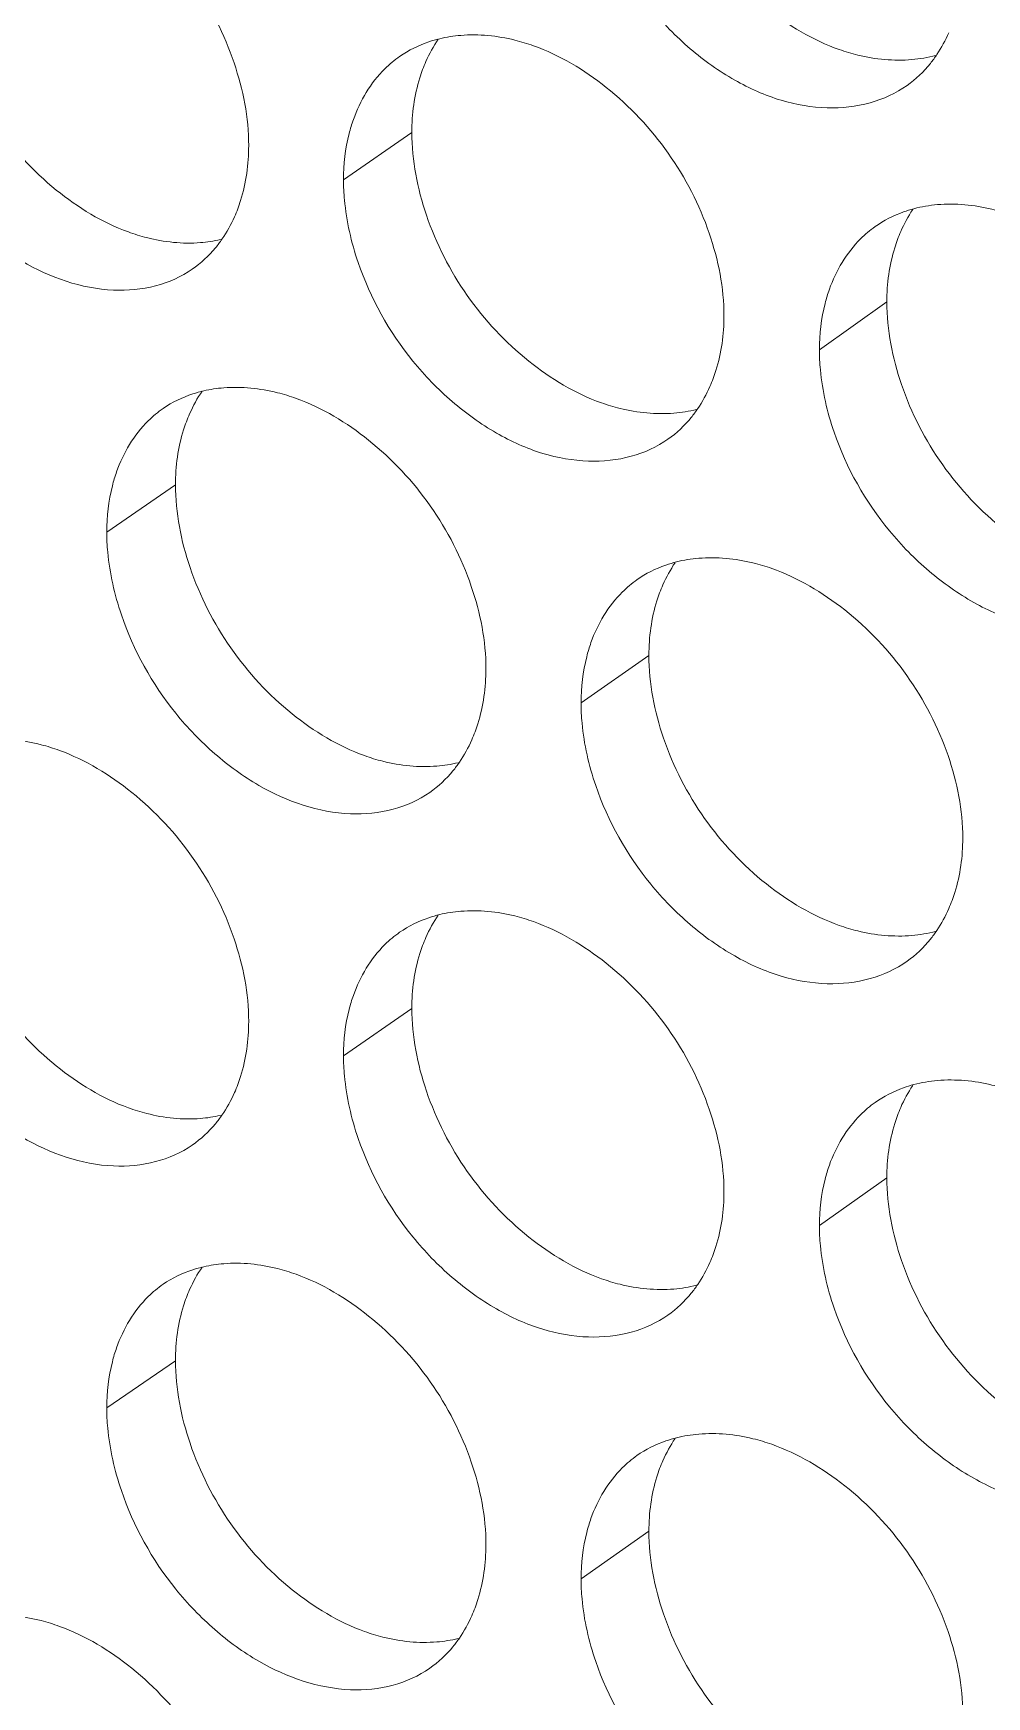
# Model space of a CAD drawing. Header units: millimetres. Extents: x 1177 to 4147, y 93 to 2194.
# Drawn here: x 2648.07 to 2656.64, y 774.81 to 789.77 of the extents above; entities that cross this region are included whole.
import ezdxf

# ---------------------------------------------------------------- set-up
doc = ezdxf.new("R2010")
doc.units = ezdxf.units.MM
doc.header["$LTSCALE"] = 0.1
doc.layers.get('0').update_dxf_attribs({"lineweight": 13})
doc.layers.add('标注', color=251, linetype='Continuous', lineweight=9)

# ---------------------------------------------------------------- blocks, each defined once
blk = doc.blocks.new('02')
at = {"layer": '标注'}
for p, q in [((4556.945, 718.238), (4556.068, 717.63)), ((4563.046, 716.061), (4562.18, 715.448)), ((4553.91, 713.712), (4553.027, 713.106)), ((4553.91, 713.712), (4553.027, 713.106)), ((4559.99, 711.521), (4559.119, 710.91)), ((4559.99, 711.521), (4559.119, 710.91)), ((4556.945, 706.988), (4556.068, 706.38)), ((4563.046, 704.811), (4562.18, 704.198)), ((4553.91, 702.462), (4553.027, 701.856)), ((4559.99, 700.271), (4559.119, 699.66))]:
    blk.add_line(p, q, dxfattribs=at)
for centre, radius, start, end in [((4554.092, 718.581), 1.763, 274.5012, 282.9601), ((4554.669, 713.188), 1.776, 94.5239, 102.8809), ((4554.669, 713.188), 1.776, 94.5239, 102.8809), ((4554.092, 707.331), 1.763, 274.5012, 282.9601), ((4554.669, 701.938), 1.776, 94.5239, 102.8809)]:
    blk.add_arc(centre, radius, start, end, dxfattribs=at)
for points, knots in [([(4559.99, 722.771), (4559.99, 722.411), (4560.138, 721.665), (4560.661, 720.647), (4561.443, 719.813), (4562.096, 719.424), (4562.434, 719.304)], [0, 0, 0, 0, 0.241162, 0.500244, 0.759286, 1, 1, 1, 1]), ([(4554.85, 718.069), (4554.85, 718.429), (4554.703, 719.175), (4554.182, 720.195), (4553.405, 721.033), (4552.756, 721.428), (4552.42, 721.55)], [0, 0, 0, 0, 0.241318, 0.500698, 0.759842, 1, 1, 1, 1]), ([(4559.307, 721.099), (4559.464, 720.642), (4559.828, 719.991), (4560.501, 719.304), (4561.067, 718.899), (4561.665, 718.632), (4562.265, 718.528), (4562.829, 718.588), (4563.163, 718.742), (4563.306, 718.843)], [0, 0, 0, 0, 0.278686, 0.418268, 0.552446, 0.677694, 0.792838, 0.899272, 1, 1, 1, 1]), ([(4550.886, 720.444), (4550.886, 720.085), (4551.032, 719.338), (4551.549, 718.317), (4552.323, 717.478), (4552.969, 717.082), (4553.305, 716.96)], [0, 0, 0, 0, 0.241622, 0.501159, 0.760144, 1, 1, 1, 1]), ([(4557.303, 719.442), (4557.256, 719.431), (4557.076, 719.379), (4556.904, 719.295), (4556.789, 719.215)], [0, 0, 0, 0, 0.254756, 1, 1, 1, 1]), ([(4558.508, 719.352), (4558.429, 719.38), (4558.127, 719.472), (4557.806, 719.504), (4557.574, 719.485)], [0, 0, 0, 0, 0.263682, 1, 1, 1, 1]), ([(4556.789, 719.215), (4556.722, 719.168), (4556.461, 718.951), (4556.28, 718.645), (4556.195, 718.404)], [0, 0, 0, 0, 0.243134, 1, 1, 1, 1]), ([(4560.954, 715.882), (4560.954, 716.241), (4560.805, 716.988), (4560.281, 718.005), (4559.498, 718.84), (4558.846, 719.231), (4558.508, 719.352)], [0, 0, 0, 0, 0.241011, 0.500085, 0.759268, 1, 1, 1, 1]), ([(4562.434, 719.304), (4562.512, 719.276), (4562.815, 719.185), (4563.137, 719.154), (4563.369, 719.174)], [0, 0, 0, 0, 0.263331, 1, 1, 1, 1]), ([(4563.306, 718.843), (4563.418, 718.922), (4563.553, 719.052), (4563.662, 719.2), (4563.688, 719.239)], [0, 0, 0, 0, 0.745677, 1, 1, 1, 1]), ([(4557.126, 719.149), (4557.096, 719.081), (4556.987, 718.789), (4556.945, 718.475), (4556.945, 718.238)], [0, 0, 0, 0, 0.238208, 1, 1, 1, 1]), ([(4550.184, 718.778), (4550.338, 718.322), (4550.695, 717.672), (4551.358, 716.982), (4552.068, 716.457), (4552.881, 716.167), (4553.652, 716.238), (4553.984, 716.384), (4554.126, 716.482)], [0, 0, 0, 0, 0.280322, 0.420487, 0.555043, 0.793636, 0.899726, 1, 1, 1, 1]), ([(4556.195, 718.404), (4556.174, 718.345), (4556.098, 718.093), (4556.068, 717.829), (4556.068, 717.63)], [0, 0, 0, 0, 0.239901, 1, 1, 1, 1]), ([(4556.945, 718.238), (4556.945, 717.879), (4557.093, 717.132), (4557.613, 716.113), (4558.393, 715.278), (4559.043, 714.886), (4559.38, 714.765)], [0, 0, 0, 0, 0.241314, 0.500547, 0.759571, 1, 1, 1, 1]), ([(4554.668, 717.155), (4554.698, 717.223), (4554.808, 717.516), (4554.85, 717.832), (4554.85, 718.069)], [0, 0, 0, 0, 0.238095, 1, 1, 1, 1]), ([(4556.068, 717.63), (4556.068, 717.543), (4556.086, 717.183), (4556.167, 716.828), (4556.256, 716.568)], [0, 0, 0, 0, 0.239836, 1, 1, 1, 1]), ([(4564.636, 717.182), (4564.557, 717.209), (4564.253, 717.3), (4563.929, 717.331), (4563.696, 717.311)], [0, 0, 0, 0, 0.263409, 1, 1, 1, 1]), ([(4563.393, 717.259), (4563.348, 717.247), (4563.173, 717.193), (4563.007, 717.108), (4562.895, 717.029)], [0, 0, 0, 0, 0.254423, 1, 1, 1, 1]), ([(4553.305, 716.96), (4553.382, 716.932), (4553.681, 716.839), (4554, 716.805), (4554.23, 716.823)], [0, 0, 0, 0, 0.263742, 1, 1, 1, 1]), ([(4554.126, 716.482), (4554.237, 716.559), (4554.372, 716.684), (4554.481, 716.829), (4554.507, 716.867)], [0, 0, 0, 0, 0.745554, 1, 1, 1, 1]), ([(4562.895, 717.029), (4562.829, 716.982), (4562.572, 716.765), (4562.393, 716.463), (4562.308, 716.224)], [0, 0, 0, 0, 0.243501, 1, 1, 1, 1]), ([(4563.224, 716.965), (4563.195, 716.897), (4563.088, 716.608), (4563.046, 716.295), (4563.046, 716.061)], [0, 0, 0, 0, 0.238574, 1, 1, 1, 1]), ([(4556.256, 716.568), (4556.412, 716.111), (4556.774, 715.461), (4557.443, 714.773), (4558.006, 714.366), (4558.601, 714.097), (4559.198, 713.991), (4559.76, 714.047), (4560.093, 714.199), (4560.235, 714.299)], [0, 0, 0, 0, 0.27906, 0.418751, 0.552974, 0.678194, 0.793225, 0.899482, 1, 1, 1, 1]), ([(4562.308, 716.224), (4562.287, 716.165), (4562.21, 715.913), (4562.18, 715.648), (4562.18, 715.448)], [0, 0, 0, 0, 0.240105, 1, 1, 1, 1]), ([(4563.046, 716.061), (4563.046, 715.701), (4563.194, 714.956), (4563.719, 713.938), (4564.504, 713.106), (4565.158, 712.718), (4565.497, 712.599)], [0, 0, 0, 0, 0.241011, 0.499941, 0.759002, 1, 1, 1, 1]), ([(4560.773, 714.974), (4560.803, 715.041), (4560.912, 715.332), (4560.954, 715.646), (4560.954, 715.882)], [0, 0, 0, 0, 0.238464, 1, 1, 1, 1]), ([(4562.18, 715.448), (4562.18, 715.362), (4562.198, 715.002), (4562.28, 714.646), (4562.369, 714.388)], [0, 0, 0, 0, 0.239921, 1, 1, 1, 1]), ([(4554.273, 714.919), (4554.226, 714.908), (4554.042, 714.858), (4553.868, 714.774), (4553.752, 714.694)], [0, 0, 0, 0, 0.254929, 1, 1, 1, 1]), ([(4554.273, 714.919), (4554.226, 714.908), (4554.042, 714.858), (4553.868, 714.774), (4553.752, 714.694)], [0, 0, 0, 0, 0.254929, 1, 1, 1, 1]), ([(4555.459, 714.822), (4555.381, 714.851), (4555.08, 714.943), (4554.76, 714.977), (4554.529, 714.958)], [0, 0, 0, 0, 0.26382, 1, 1, 1, 1]), ([(4555.459, 714.822), (4555.381, 714.851), (4555.08, 714.943), (4554.76, 714.977), (4554.529, 714.958)], [0, 0, 0, 0, 0.26382, 1, 1, 1, 1]), ([(4557.897, 711.347), (4557.897, 711.706), (4557.749, 712.453), (4557.227, 713.472), (4556.446, 714.308), (4555.796, 714.701), (4555.459, 714.822)], [0, 0, 0, 0, 0.241164, 0.500391, 0.759555, 1, 1, 1, 1]), ([(4557.897, 711.347), (4557.897, 711.706), (4557.749, 712.453), (4557.227, 713.472), (4556.446, 714.308), (4555.796, 714.701), (4555.459, 714.822)], [0, 0, 0, 0, 0.241164, 0.500391, 0.759555, 1, 1, 1, 1]), ([(4559.38, 714.765), (4559.459, 714.738), (4559.76, 714.646), (4560.081, 714.614), (4560.312, 714.633)], [0, 0, 0, 0, 0.263467, 1, 1, 1, 1]), ([(4553.752, 714.694), (4553.684, 714.647), (4553.42, 714.429), (4553.239, 714.122), (4553.154, 713.879)], [0, 0, 0, 0, 0.242946, 1, 1, 1, 1]), ([(4553.752, 714.694), (4553.684, 714.647), (4553.42, 714.429), (4553.239, 714.122), (4553.154, 713.879)], [0, 0, 0, 0, 0.242946, 1, 1, 1, 1]), ([(4554.092, 714.626), (4554.062, 714.558), (4553.953, 714.266), (4553.91, 713.95), (4553.91, 713.712)], [0, 0, 0, 0, 0.238023, 1, 1, 1, 1]), ([(4554.092, 714.626), (4554.062, 714.558), (4553.953, 714.266), (4553.91, 713.95), (4553.91, 713.712)], [0, 0, 0, 0, 0.238023, 1, 1, 1, 1]), ([(4560.235, 714.299), (4560.347, 714.377), (4560.482, 714.505), (4560.591, 714.652), (4560.617, 714.691)], [0, 0, 0, 0, 0.745636, 1, 1, 1, 1]), ([(4562.369, 714.388), (4562.526, 713.93), (4562.893, 713.279), (4563.57, 712.593), (4564.139, 712.189), (4564.74, 711.924), (4565.343, 711.823), (4565.908, 711.886), (4566.244, 712.042), (4566.386, 712.145)], [0, 0, 0, 0, 0.278313, 0.417788, 0.551922, 0.677197, 0.792453, 0.899064, 1, 1, 1, 1]), ([(4553.154, 713.879), (4553.133, 713.82), (4553.057, 713.569), (4553.027, 713.305), (4553.027, 713.106)], [0, 0, 0, 0, 0.2398, 1, 1, 1, 1]), ([(4553.154, 713.879), (4553.133, 713.82), (4553.057, 713.569), (4553.027, 713.305), (4553.027, 713.106)], [0, 0, 0, 0, 0.2398, 1, 1, 1, 1]), ([(4553.91, 713.712), (4553.91, 713.353), (4554.057, 712.607), (4554.576, 711.587), (4555.352, 710.749), (4556.001, 710.356), (4556.337, 710.234)], [0, 0, 0, 0, 0.241468, 0.500853, 0.759857, 1, 1, 1, 1]), ([(4553.91, 713.712), (4553.91, 713.353), (4554.057, 712.607), (4554.576, 711.587), (4555.352, 710.749), (4556.001, 710.356), (4556.337, 710.234)], [0, 0, 0, 0, 0.241468, 0.500853, 0.759857, 1, 1, 1, 1]), ([(4553.027, 713.106), (4553.027, 713.02), (4553.045, 712.66), (4553.127, 712.304), (4553.215, 712.044)], [0, 0, 0, 0, 0.239793, 1, 1, 1, 1]), ([(4553.027, 713.106), (4553.027, 713.02), (4553.045, 712.66), (4553.127, 712.304), (4553.215, 712.044)], [0, 0, 0, 0, 0.239793, 1, 1, 1, 1]), ([(4561.567, 712.638), (4561.488, 712.666), (4561.185, 712.757), (4560.862, 712.789), (4560.63, 712.769)], [0, 0, 0, 0, 0.263544, 1, 1, 1, 1]), ([(4561.567, 712.638), (4561.488, 712.666), (4561.185, 712.757), (4560.862, 712.789), (4560.63, 712.769)], [0, 0, 0, 0, 0.263544, 1, 1, 1, 1]), ([(4560.343, 712.722), (4560.297, 712.71), (4560.119, 712.657), (4559.95, 712.573), (4559.837, 712.494)], [0, 0, 0, 0, 0.254587, 1, 1, 1, 1]), ([(4560.343, 712.722), (4560.297, 712.71), (4560.119, 712.657), (4559.95, 712.573), (4559.837, 712.494)], [0, 0, 0, 0, 0.254587, 1, 1, 1, 1]), ([(4564.021, 709.174), (4564.021, 709.533), (4563.872, 710.279), (4563.346, 711.296), (4562.56, 712.129), (4561.905, 712.518), (4561.567, 712.638)], [0, 0, 0, 0, 0.240859, 0.499781, 0.758983, 1, 1, 1, 1]), ([(4564.021, 709.174), (4564.021, 709.533), (4563.872, 710.279), (4563.346, 711.296), (4562.56, 712.129), (4561.905, 712.518), (4561.567, 712.638)], [0, 0, 0, 0, 0.240859, 0.499781, 0.758983, 1, 1, 1, 1]), ([(4559.837, 712.494), (4559.77, 712.446), (4559.511, 712.229), (4559.332, 711.926), (4559.246, 711.686)], [0, 0, 0, 0, 0.243319, 1, 1, 1, 1]), ([(4559.837, 712.494), (4559.77, 712.446), (4559.511, 712.229), (4559.332, 711.926), (4559.246, 711.686)], [0, 0, 0, 0, 0.243319, 1, 1, 1, 1]), ([(4560.17, 712.428), (4560.14, 712.361), (4560.032, 712.07), (4559.99, 711.757), (4559.99, 711.521)], [0, 0, 0, 0, 0.238392, 1, 1, 1, 1]), ([(4560.17, 712.428), (4560.14, 712.361), (4560.032, 712.07), (4559.99, 711.757), (4559.99, 711.521)], [0, 0, 0, 0, 0.238392, 1, 1, 1, 1]), ([(4553.215, 712.044), (4553.37, 711.588), (4553.729, 710.938), (4554.396, 710.249), (4555.11, 709.725), (4555.927, 709.439), (4556.701, 709.514), (4557.033, 709.663), (4557.175, 709.762)], [0, 0, 0, 0, 0.279944, 0.419999, 0.55451, 0.793241, 0.899512, 1, 1, 1, 1]), ([(4553.215, 712.044), (4553.37, 711.588), (4553.729, 710.938), (4554.396, 710.249), (4555.11, 709.725), (4555.927, 709.439), (4556.701, 709.514), (4557.033, 709.663), (4557.175, 709.762)], [0, 0, 0, 0, 0.279944, 0.419999, 0.55451, 0.793241, 0.899512, 1, 1, 1, 1]), ([(4559.246, 711.686), (4559.225, 711.626), (4559.149, 711.375), (4559.119, 711.11), (4559.119, 710.91)], [0, 0, 0, 0, 0.240003, 1, 1, 1, 1]), ([(4559.246, 711.686), (4559.225, 711.626), (4559.149, 711.375), (4559.119, 711.11), (4559.119, 710.91)], [0, 0, 0, 0, 0.240003, 1, 1, 1, 1]), ([(4559.99, 711.521), (4559.99, 711.161), (4560.138, 710.415), (4560.661, 709.397), (4561.443, 708.563), (4562.096, 708.174), (4562.434, 708.054)], [0, 0, 0, 0, 0.241162, 0.500244, 0.759286, 1, 1, 1, 1]), ([(4559.99, 711.521), (4559.99, 711.161), (4560.138, 710.415), (4560.661, 709.397), (4561.443, 708.563), (4562.096, 708.174), (4562.434, 708.054)], [0, 0, 0, 0, 0.241162, 0.500244, 0.759286, 1, 1, 1, 1]), ([(4557.715, 710.436), (4557.745, 710.504), (4557.854, 710.795), (4557.897, 711.11), (4557.897, 711.347)], [0, 0, 0, 0, 0.23828, 1, 1, 1, 1]), ([(4557.715, 710.436), (4557.745, 710.504), (4557.854, 710.795), (4557.897, 711.11), (4557.897, 711.347)], [0, 0, 0, 0, 0.23828, 1, 1, 1, 1]), ([(4559.119, 710.91), (4559.119, 710.824), (4559.136, 710.464), (4559.219, 710.108), (4559.307, 709.849)], [0, 0, 0, 0, 0.239878, 1, 1, 1, 1]), ([(4559.119, 710.91), (4559.119, 710.824), (4559.136, 710.464), (4559.219, 710.108), (4559.307, 709.849)], [0, 0, 0, 0, 0.239878, 1, 1, 1, 1]), ([(4552.42, 710.3), (4552.343, 710.329), (4552.043, 710.422), (4551.724, 710.457), (4551.493, 710.438)], [0, 0, 0, 0, 0.26396, 1, 1, 1, 1]), ([(4554.85, 706.819), (4554.85, 707.179), (4554.703, 707.925), (4554.182, 708.945), (4553.405, 709.783), (4552.756, 710.178), (4552.42, 710.3)], [0, 0, 0, 0, 0.241318, 0.500698, 0.759842, 1, 1, 1, 1]), ([(4556.337, 710.234), (4556.415, 710.206), (4556.715, 710.114), (4557.035, 710.081), (4557.266, 710.1)], [0, 0, 0, 0, 0.263604, 1, 1, 1, 1]), ([(4556.337, 710.234), (4556.415, 710.206), (4556.715, 710.114), (4557.035, 710.081), (4557.266, 710.1)], [0, 0, 0, 0, 0.263604, 1, 1, 1, 1]), ([(4557.175, 709.762), (4557.287, 709.839), (4557.422, 709.966), (4557.531, 710.112), (4557.557, 710.15)], [0, 0, 0, 0, 0.745595, 1, 1, 1, 1]), ([(4557.175, 709.762), (4557.287, 709.839), (4557.422, 709.966), (4557.531, 710.112), (4557.557, 710.15)], [0, 0, 0, 0, 0.745595, 1, 1, 1, 1]), ([(4559.307, 709.849), (4559.464, 709.392), (4559.828, 708.741), (4560.501, 708.054), (4561.067, 707.649), (4561.665, 707.382), (4562.265, 707.278), (4562.829, 707.338), (4563.163, 707.492), (4563.306, 707.593)], [0, 0, 0, 0, 0.278686, 0.418268, 0.552446, 0.677694, 0.792838, 0.899272, 1, 1, 1, 1]), ([(4559.307, 709.849), (4559.464, 709.392), (4559.828, 708.741), (4560.501, 708.054), (4561.067, 707.649), (4561.665, 707.382), (4562.265, 707.278), (4562.829, 707.338), (4563.163, 707.492), (4563.306, 707.593)], [0, 0, 0, 0, 0.278686, 0.418268, 0.552446, 0.677694, 0.792838, 0.899272, 1, 1, 1, 1]), ([(4550.886, 709.194), (4550.886, 708.835), (4551.032, 708.088), (4551.549, 707.067), (4552.323, 706.228), (4552.969, 705.832), (4553.305, 705.71)], [0, 0, 0, 0, 0.241622, 0.501159, 0.760144, 1, 1, 1, 1]), ([(4563.842, 708.269), (4563.871, 708.337), (4563.979, 708.626), (4564.021, 708.939), (4564.021, 709.174)], [0, 0, 0, 0, 0.238646, 1, 1, 1, 1]), ([(4563.842, 708.269), (4563.871, 708.337), (4563.979, 708.626), (4564.021, 708.939), (4564.021, 709.174)], [0, 0, 0, 0, 0.238646, 1, 1, 1, 1]), ([(4557.303, 708.192), (4557.256, 708.181), (4557.076, 708.129), (4556.904, 708.045), (4556.789, 707.965)], [0, 0, 0, 0, 0.254756, 1, 1, 1, 1]), ([(4558.508, 708.102), (4558.429, 708.13), (4558.127, 708.222), (4557.806, 708.254), (4557.574, 708.235)], [0, 0, 0, 0, 0.263682, 1, 1, 1, 1]), ([(4560.954, 704.632), (4560.954, 704.991), (4560.805, 705.738), (4560.281, 706.755), (4559.498, 707.59), (4558.846, 707.981), (4558.508, 708.102)], [0, 0, 0, 0, 0.241011, 0.500085, 0.759268, 1, 1, 1, 1]), ([(4556.789, 707.965), (4556.722, 707.918), (4556.461, 707.701), (4556.28, 707.395), (4556.195, 707.154)], [0, 0, 0, 0, 0.243134, 1, 1, 1, 1]), ([(4557.126, 707.899), (4557.096, 707.831), (4556.987, 707.539), (4556.945, 707.225), (4556.945, 706.988)], [0, 0, 0, 0, 0.238208, 1, 1, 1, 1]), ([(4562.434, 708.054), (4562.512, 708.026), (4562.815, 707.935), (4563.137, 707.904), (4563.369, 707.924)], [0, 0, 0, 0, 0.263331, 1, 1, 1, 1]), ([(4562.434, 708.054), (4562.512, 708.026), (4562.815, 707.935), (4563.137, 707.904), (4563.369, 707.924)], [0, 0, 0, 0, 0.263331, 1, 1, 1, 1]), ([(4563.306, 707.593), (4563.418, 707.672), (4563.553, 707.802), (4563.662, 707.95), (4563.688, 707.989)], [0, 0, 0, 0, 0.745677, 1, 1, 1, 1]), ([(4563.306, 707.593), (4563.418, 707.672), (4563.553, 707.802), (4563.662, 707.95), (4563.688, 707.989)], [0, 0, 0, 0, 0.745677, 1, 1, 1, 1]), ([(4550.184, 707.528), (4550.338, 707.072), (4550.695, 706.422), (4551.358, 705.732), (4552.068, 705.207), (4552.881, 704.917), (4553.652, 704.988), (4553.984, 705.134), (4554.126, 705.232)], [0, 0, 0, 0, 0.280322, 0.420487, 0.555043, 0.793636, 0.899726, 1, 1, 1, 1]), ([(4556.195, 707.154), (4556.174, 707.095), (4556.098, 706.843), (4556.068, 706.579), (4556.068, 706.38)], [0, 0, 0, 0, 0.239901, 1, 1, 1, 1]), ([(4554.668, 705.905), (4554.698, 705.973), (4554.808, 706.266), (4554.85, 706.582), (4554.85, 706.819)], [0, 0, 0, 0, 0.238095, 1, 1, 1, 1]), ([(4556.945, 706.988), (4556.945, 706.629), (4557.093, 705.882), (4557.613, 704.863), (4558.393, 704.028), (4559.043, 703.636), (4559.38, 703.515)], [0, 0, 0, 0, 0.241314, 0.500547, 0.759571, 1, 1, 1, 1]), ([(4556.068, 706.38), (4556.068, 706.293), (4556.086, 705.933), (4556.167, 705.578), (4556.256, 705.318)], [0, 0, 0, 0, 0.239836, 1, 1, 1, 1]), ([(4563.393, 706.009), (4563.348, 705.997), (4563.173, 705.943), (4563.007, 705.858), (4562.895, 705.779)], [0, 0, 0, 0, 0.254423, 1, 1, 1, 1]), ([(4564.636, 705.932), (4564.557, 705.959), (4564.253, 706.05), (4563.929, 706.081), (4563.696, 706.061)], [0, 0, 0, 0, 0.263409, 1, 1, 1, 1]), ([(4562.895, 705.779), (4562.829, 705.732), (4562.572, 705.515), (4562.393, 705.213), (4562.308, 704.974)], [0, 0, 0, 0, 0.243501, 1, 1, 1, 1]), ([(4553.305, 705.71), (4553.382, 705.682), (4553.681, 705.589), (4554, 705.555), (4554.23, 705.573)], [0, 0, 0, 0, 0.263742, 1, 1, 1, 1]), ([(4554.126, 705.232), (4554.237, 705.309), (4554.372, 705.434), (4554.481, 705.579), (4554.507, 705.617)], [0, 0, 0, 0, 0.745554, 1, 1, 1, 1]), ([(4563.224, 705.715), (4563.195, 705.647), (4563.088, 705.358), (4563.046, 705.045), (4563.046, 704.811)], [0, 0, 0, 0, 0.238574, 1, 1, 1, 1]), ([(4556.256, 705.318), (4556.412, 704.861), (4556.774, 704.211), (4557.443, 703.523), (4558.006, 703.116), (4558.601, 702.847), (4559.198, 702.741), (4559.76, 702.797), (4560.093, 702.949), (4560.235, 703.049)], [0, 0, 0, 0, 0.27906, 0.418751, 0.552974, 0.678194, 0.793225, 0.899482, 1, 1, 1, 1]), ([(4562.308, 704.974), (4562.287, 704.915), (4562.21, 704.663), (4562.18, 704.398), (4562.18, 704.198)], [0, 0, 0, 0, 0.240105, 1, 1, 1, 1]), ([(4563.046, 704.811), (4563.046, 704.451), (4563.194, 703.706), (4563.719, 702.688), (4564.504, 701.856), (4565.158, 701.468), (4565.497, 701.349)], [0, 0, 0, 0, 0.241011, 0.499941, 0.759002, 1, 1, 1, 1]), ([(4560.773, 703.724), (4560.803, 703.791), (4560.912, 704.082), (4560.954, 704.396), (4560.954, 704.632)], [0, 0, 0, 0, 0.238464, 1, 1, 1, 1]), ([(4562.18, 704.198), (4562.18, 704.112), (4562.198, 703.752), (4562.28, 703.396), (4562.369, 703.138)], [0, 0, 0, 0, 0.239921, 1, 1, 1, 1]), ([(4554.273, 703.669), (4554.226, 703.658), (4554.042, 703.608), (4553.868, 703.524), (4553.752, 703.444)], [0, 0, 0, 0, 0.254929, 1, 1, 1, 1]), ([(4555.459, 703.572), (4555.381, 703.601), (4555.08, 703.693), (4554.76, 703.727), (4554.529, 703.708)], [0, 0, 0, 0, 0.26382, 1, 1, 1, 1]), ([(4553.752, 703.444), (4553.684, 703.397), (4553.42, 703.179), (4553.239, 702.872), (4553.154, 702.629)], [0, 0, 0, 0, 0.242946, 1, 1, 1, 1]), ([(4557.897, 700.097), (4557.897, 700.456), (4557.749, 701.203), (4557.227, 702.222), (4556.446, 703.058), (4555.796, 703.451), (4555.459, 703.572)], [0, 0, 0, 0, 0.241164, 0.500391, 0.759555, 1, 1, 1, 1]), ([(4559.38, 703.515), (4559.459, 703.488), (4559.76, 703.396), (4560.081, 703.364), (4560.312, 703.383)], [0, 0, 0, 0, 0.263467, 1, 1, 1, 1]), ([(4560.235, 703.049), (4560.347, 703.127), (4560.482, 703.255), (4560.591, 703.402), (4560.617, 703.441)], [0, 0, 0, 0, 0.745636, 1, 1, 1, 1]), ([(4554.092, 703.376), (4554.062, 703.308), (4553.953, 703.016), (4553.91, 702.7), (4553.91, 702.462)], [0, 0, 0, 0, 0.238023, 1, 1, 1, 1]), ([(4562.369, 703.138), (4562.526, 702.68), (4562.893, 702.029), (4563.57, 701.343), (4564.139, 700.939), (4564.74, 700.674), (4565.343, 700.573), (4565.908, 700.636), (4566.244, 700.792), (4566.386, 700.895)], [0, 0, 0, 0, 0.278313, 0.417788, 0.551922, 0.677197, 0.792453, 0.899064, 1, 1, 1, 1]), ([(4553.154, 702.629), (4553.133, 702.57), (4553.057, 702.319), (4553.027, 702.055), (4553.027, 701.856)], [0, 0, 0, 0, 0.2398, 1, 1, 1, 1]), ([(4553.91, 702.462), (4553.91, 702.103), (4554.057, 701.357), (4554.576, 700.337), (4555.352, 699.499), (4556.001, 699.106), (4556.337, 698.984)], [0, 0, 0, 0, 0.241468, 0.500853, 0.759857, 1, 1, 1, 1]), ([(4553.027, 701.856), (4553.027, 701.77), (4553.045, 701.41), (4553.127, 701.054), (4553.215, 700.794)], [0, 0, 0, 0, 0.239793, 1, 1, 1, 1]), ([(4560.343, 701.472), (4560.297, 701.46), (4560.119, 701.407), (4559.95, 701.323), (4559.837, 701.244)], [0, 0, 0, 0, 0.254587, 1, 1, 1, 1]), ([(4561.567, 701.388), (4561.488, 701.416), (4561.185, 701.507), (4560.862, 701.539), (4560.63, 701.519)], [0, 0, 0, 0, 0.263544, 1, 1, 1, 1]), ([(4564.021, 697.924), (4564.021, 698.283), (4563.872, 699.029), (4563.346, 700.046), (4562.56, 700.879), (4561.905, 701.268), (4561.567, 701.388)], [0, 0, 0, 0, 0.240859, 0.499781, 0.758983, 1, 1, 1, 1]), ([(4559.837, 701.244), (4559.77, 701.196), (4559.511, 700.979), (4559.332, 700.676), (4559.246, 700.436)], [0, 0, 0, 0, 0.243319, 1, 1, 1, 1]), ([(4560.17, 701.178), (4560.14, 701.111), (4560.032, 700.82), (4559.99, 700.507), (4559.99, 700.271)], [0, 0, 0, 0, 0.238392, 1, 1, 1, 1]), ([(4553.215, 700.794), (4553.37, 700.338), (4553.729, 699.688), (4554.396, 698.999), (4555.11, 698.475), (4555.927, 698.189), (4556.701, 698.264), (4557.033, 698.413), (4557.175, 698.512)], [0, 0, 0, 0, 0.279944, 0.419999, 0.55451, 0.793241, 0.899512, 1, 1, 1, 1]), ([(4559.246, 700.436), (4559.225, 700.376), (4559.149, 700.125), (4559.119, 699.86), (4559.119, 699.66)], [0, 0, 0, 0, 0.240003, 1, 1, 1, 1]), ([(4559.99, 700.271), (4559.99, 699.911), (4560.138, 699.165), (4560.661, 698.147), (4561.443, 697.313), (4562.096, 696.924), (4562.434, 696.804)], [0, 0, 0, 0, 0.241162, 0.500244, 0.759286, 1, 1, 1, 1]), ([(4557.715, 699.186), (4557.745, 699.254), (4557.854, 699.545), (4557.897, 699.86), (4557.897, 700.097)], [0, 0, 0, 0, 0.23828, 1, 1, 1, 1]), ([(4559.119, 699.66), (4559.119, 699.574), (4559.136, 699.214), (4559.219, 698.858), (4559.307, 698.599)], [0, 0, 0, 0, 0.239878, 1, 1, 1, 1]), ([(4552.42, 699.05), (4552.343, 699.079), (4552.043, 699.172), (4551.724, 699.207), (4551.493, 699.188)], [0, 0, 0, 0, 0.26396, 1, 1, 1, 1]), ([(4554.85, 695.569), (4554.85, 695.929), (4554.703, 696.675), (4554.182, 697.695), (4553.405, 698.533), (4552.756, 698.928), (4552.42, 699.05)], [0, 0, 0, 0, 0.241318, 0.500698, 0.759842, 1, 1, 1, 1]), ([(4556.337, 698.984), (4556.415, 698.956), (4556.715, 698.864), (4557.035, 698.831), (4557.266, 698.85)], [0, 0, 0, 0, 0.263604, 1, 1, 1, 1]), ([(4557.175, 698.512), (4557.287, 698.589), (4557.422, 698.716), (4557.531, 698.862), (4557.557, 698.9)], [0, 0, 0, 0, 0.745595, 1, 1, 1, 1]), ([(4559.307, 698.599), (4559.464, 698.142), (4559.828, 697.491), (4560.501, 696.804), (4561.067, 696.399), (4561.665, 696.132), (4562.265, 696.028), (4562.829, 696.088), (4563.163, 696.242), (4563.306, 696.343)], [0, 0, 0, 0, 0.278686, 0.418268, 0.552446, 0.677694, 0.792838, 0.899272, 1, 1, 1, 1])]:
    blk.add_open_spline(points, degree=3, knots=knots, dxfattribs=at)
for points in [[(4557.284, 719.435), (4557.223, 719.345), (4557.17, 719.249), (4557.126, 719.149)], [(4557.574, 719.485), (4557.483, 719.478), (4557.392, 719.464), (4557.303, 719.442)], [(4563.688, 719.239), (4563.747, 719.327), (4563.799, 719.422), (4563.842, 719.519)], [(4563.369, 719.174), (4563.471, 719.183), (4563.574, 719.2), (4563.673, 719.226)], [(4563.696, 717.311), (4563.594, 717.302), (4563.492, 717.285), (4563.393, 717.259)], [(4554.507, 716.867), (4554.569, 716.957), (4554.623, 717.054), (4554.668, 717.155)], [(4563.378, 717.247), (4563.319, 717.158), (4563.267, 717.063), (4563.224, 716.965)], [(4560.617, 714.691), (4560.678, 714.78), (4560.73, 714.875), (4560.773, 714.974)], [(4554.253, 714.915), (4554.19, 714.825), (4554.137, 714.727), (4554.092, 714.626)], [(4554.253, 714.915), (4554.19, 714.825), (4554.137, 714.727), (4554.092, 714.626)], [(4560.312, 714.633), (4560.409, 714.641), (4560.506, 714.657), (4560.601, 714.681)], [(4560.326, 712.712), (4560.266, 712.623), (4560.214, 712.527), (4560.17, 712.428)], [(4560.326, 712.712), (4560.266, 712.623), (4560.214, 712.527), (4560.17, 712.428)], [(4560.63, 712.769), (4560.533, 712.761), (4560.437, 712.746), (4560.343, 712.722)], [(4560.63, 712.769), (4560.533, 712.761), (4560.437, 712.746), (4560.343, 712.722)], [(4557.557, 710.15), (4557.618, 710.24), (4557.671, 710.336), (4557.715, 710.436)], [(4557.557, 710.15), (4557.618, 710.24), (4557.671, 710.336), (4557.715, 710.436)], [(4557.266, 710.1), (4557.358, 710.107), (4557.449, 710.122), (4557.539, 710.143)], [(4557.266, 710.1), (4557.358, 710.107), (4557.449, 710.122), (4557.539, 710.143)], [(4557.284, 708.185), (4557.223, 708.095), (4557.17, 707.999), (4557.126, 707.899)], [(4557.574, 708.235), (4557.483, 708.228), (4557.392, 708.214), (4557.303, 708.192)], [(4563.688, 707.989), (4563.747, 708.077), (4563.799, 708.172), (4563.842, 708.269)], [(4563.688, 707.989), (4563.747, 708.077), (4563.799, 708.172), (4563.842, 708.269)], [(4563.369, 707.924), (4563.471, 707.933), (4563.574, 707.95), (4563.673, 707.976)], [(4563.369, 707.924), (4563.471, 707.933), (4563.574, 707.95), (4563.673, 707.976)], [(4563.378, 705.997), (4563.319, 705.908), (4563.267, 705.813), (4563.224, 705.715)], [(4563.696, 706.061), (4563.594, 706.052), (4563.492, 706.035), (4563.393, 706.009)], [(4554.507, 705.617), (4554.569, 705.707), (4554.623, 705.804), (4554.668, 705.905)], [(4554.253, 703.665), (4554.19, 703.575), (4554.137, 703.477), (4554.092, 703.376)], [(4560.617, 703.441), (4560.678, 703.53), (4560.73, 703.625), (4560.773, 703.724)], [(4560.312, 703.383), (4560.409, 703.391), (4560.506, 703.407), (4560.601, 703.431)], [(4560.326, 701.462), (4560.266, 701.373), (4560.214, 701.277), (4560.17, 701.178)], [(4560.63, 701.519), (4560.533, 701.511), (4560.437, 701.496), (4560.343, 701.472)], [(4557.557, 698.9), (4557.618, 698.99), (4557.671, 699.086), (4557.715, 699.186)], [(4557.266, 698.85), (4557.358, 698.857), (4557.449, 698.872), (4557.539, 698.893)]]:
    blk.add_open_spline(points, degree=3, dxfattribs=at)

msp = doc.modelspace()

# ---------------------------------------------------------------- block references
at = {"xscale": 0.7, "yscale": 0.7, "zscale": 0.7}
msp.add_blockref('02', (-538.391, 286.112), dxfattribs=at)

doc.saveas('drawing.dxf')
